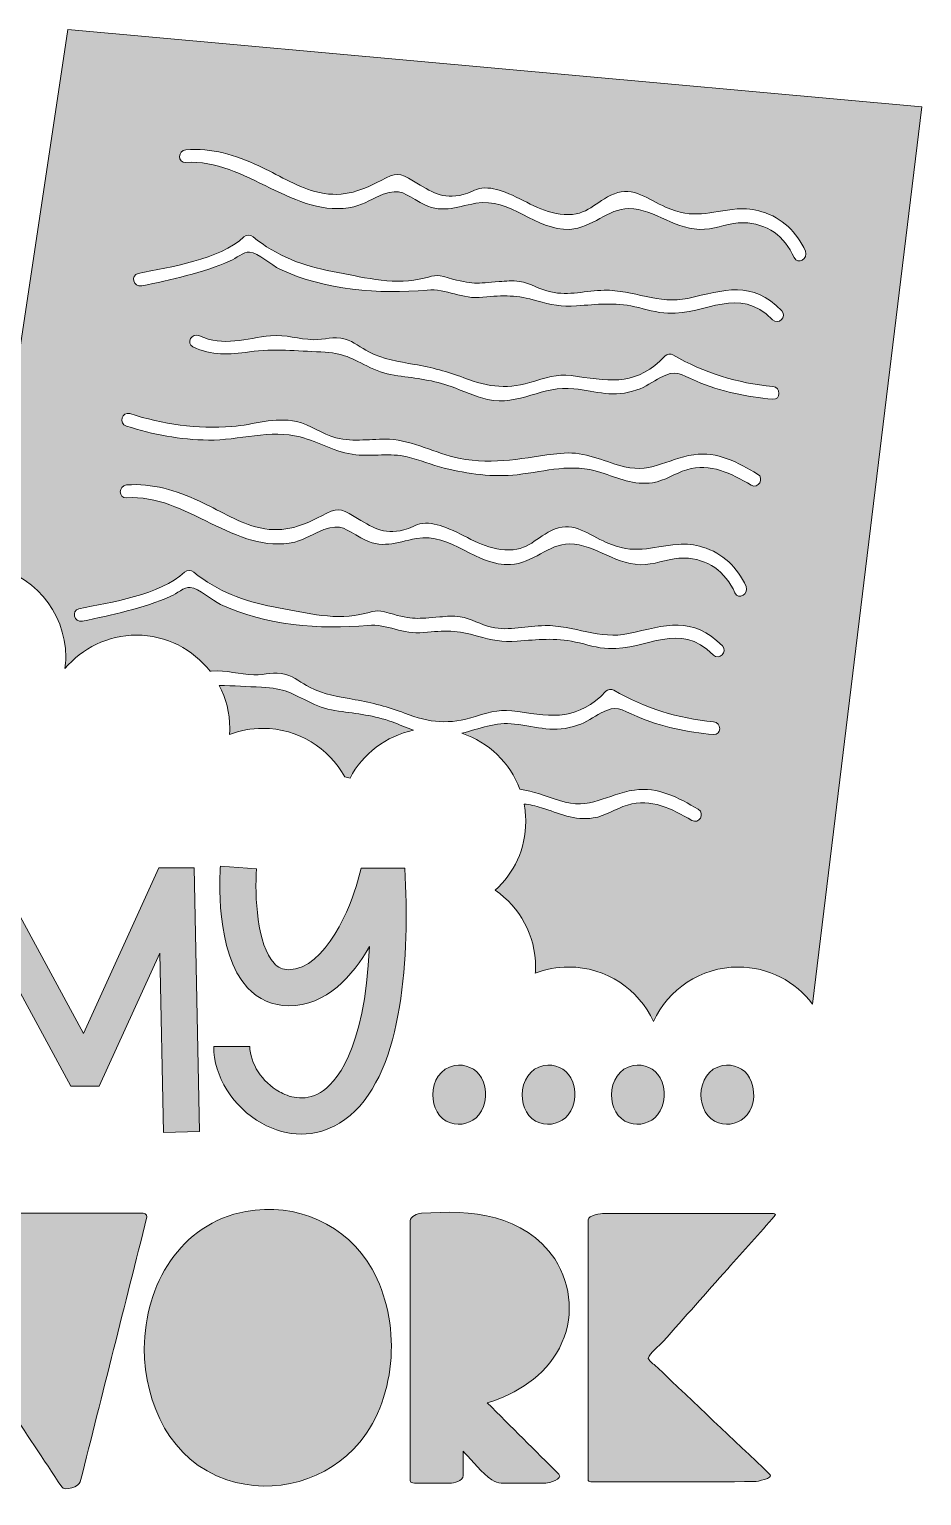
# Model space of a CAD drawing. Header units: inches. Extents: x 0.74 to 5.24, y 1.57 to 4.45.
# Drawn here: x 3.717 to 5.243, y 1.66 to 4.169 of the extents above; entities that cross this region are included whole.
import ezdxf

# ---------------------------------------------------------------- set-up
doc = ezdxf.new("R2010")
doc.units = ezdxf.units.IN
doc.header["$MEASUREMENT"] = 0
doc.layers.add('Calque 1', color=7, linetype='Continuous')

# ---------------------------------------------------------------- blocks, each defined once
blk = doc.blocks.new('block 3')
at = {"layer": 'Calque 1', "true_color": 0xdadada}
h = blk.add_hatch(color=254, dxfattribs=at)
h.dxf.hatch_style = 2
edge = h.paths.add_edge_path()
edge.add_spline(control_points=[(3.783, 4.1692), (3.783, 4.1692), (3.6455, 3.2521), (3.6455, 3.2521), (3.7215, 3.24), (3.7797, 3.1743), (3.7797, 3.0949), (3.7797, 3.0882), (3.7791, 3.0817), (3.7783, 3.0753), (3.8076, 3.1103), (3.8515, 3.1326), (3.9007, 3.1326), (3.9519, 3.1326), (3.9974, 3.1084), (4.0265, 3.0709), (4.0272, 3.0709), (4.0278, 3.071), (4.0285, 3.0711), (4.0554, 3.0736), (4.076, 3.0652), (4.1015, 3.0645), (4.1218, 3.0639), (4.135, 3.0716), (4.1558, 3.0654), (4.1708, 3.061), (4.1829, 3.0506), (4.1965, 3.0436), (4.2214, 3.0308), (4.2471, 3.027), (4.2743, 3.0222), (4.3039, 3.0169), (4.3304, 3.0101), (4.3588, 2.9992), (4.4026, 2.9825), (4.4344, 2.9791), (4.4805, 2.9936), (4.5095, 3.0027), (4.5233, 3.0062), (4.5529, 3.0017), (4.6138, 2.9924), (4.6551, 2.9868), (4.7032, 3.0366), (4.7065, 3.0401), (4.7123, 3.0407), (4.7165, 3.0383), (4.7701, 3.0076), (4.8257, 2.9899), (4.8872, 2.9845), (4.9012, 2.9832), (4.9014, 2.9612), (4.8872, 2.9625), (4.8421, 2.9665), (4.7984, 2.9757), (4.7565, 2.9934), (4.7271, 3.0058), (4.722, 3.0142), (4.6952, 2.9995), (4.6817, 2.9921), (4.6695, 2.9836), (4.6548, 2.9784), (4.6154, 2.9647), (4.5856, 2.9757), (4.5471, 2.9805), (4.5146, 2.9845), (4.4864, 2.9722), (4.4571, 2.9648), (4.5029, 2.9496), (4.5393, 2.9142), (4.556, 2.8691), (4.5789, 2.8657), (4.5998, 2.857), (4.6236, 2.8495), (4.6774, 2.8326), (4.7034, 2.8603), (4.7521, 2.8676), (4.7923, 2.8736), (4.8278, 2.8542), (4.8612, 2.8346), (4.8734, 2.8274), (4.8623, 2.8084), (4.8501, 2.8156), (4.8159, 2.8356), (4.7807, 2.8541), (4.7399, 2.8418), (4.7195, 2.8357), (4.703, 2.8231), (4.6815, 2.8198), (4.6498, 2.8148), (4.6227, 2.8279), (4.5932, 2.8373), (4.5828, 2.8405), (4.5728, 2.8426), (4.5632, 2.8437), (4.565, 2.834), (4.5661, 2.8239), (4.5661, 2.8137), (4.5661, 2.767), (4.546, 2.7252), (4.514, 2.696), (4.5557, 2.6672), (4.583, 2.6192), (4.583, 2.5648), (4.583, 2.5612), (4.5827, 2.5576), (4.5824, 2.5541), (4.6002, 2.5609), (4.6194, 2.5648), (4.6396, 2.5648), (4.704, 2.5648), (4.7594, 2.5265), (4.7845, 2.4715), (4.8097, 2.5265), (4.865, 2.5648), (4.9295, 2.5648), (4.9814, 2.5648), (5.0274, 2.5398), (5.0565, 2.5014), (5.0565, 2.5014), (5.2431, 4.0367), (5.2431, 4.0367), (5.2431, 4.0367), (3.783, 4.1692), (3.783, 4.1692)], knot_values=[0, 0, 0, 0, 1, 1, 1, 2, 2, 2, 3, 3, 3, 4, 4, 4, 5, 5, 5, 6, 6, 6, 7, 7, 7, 8, 8, 8, 9, 9, 9, 10, 10, 10, 11, 11, 11, 12, 12, 12, 13, 13, 13, 14, 14, 14, 15, 15, 15, 16, 16, 16, 17, 17, 17, 18, 18, 18, 19, 19, 19, 20, 20, 20, 21, 21, 21, 22, 22, 22, 23, 23, 23, 24, 24, 24, 25, 25, 25, 26, 26, 26, 27, 27, 27, 28, 28, 28, 29, 29, 29, 30, 30, 30, 31, 31, 31, 32, 32, 32, 33, 33, 33, 34, 34, 34, 35, 35, 35, 36, 36, 36, 37, 37, 37, 38, 38, 38, 39, 39, 39, 40, 40, 40, 41, 41, 41, 41], degree=3, periodic=1)
edge = h.paths.add_edge_path()
edge.add_spline(control_points=[(4.8869, 3.0986), (4.8282, 3.1581), (4.7744, 3.107), (4.7079, 3.1096), (4.6886, 3.1103), (4.6699, 3.1169), (4.6513, 3.1209), (4.6152, 3.1287), (4.5871, 3.1247), (4.5514, 3.1224), (4.5258, 3.1207), (4.508, 3.124), (4.4838, 3.1311), (4.45, 3.1409), (4.4269, 3.141), (4.3915, 3.137), (4.3556, 3.133), (4.329, 3.1524), (4.2963, 3.1494), (4.2143, 3.1419), (4.121, 3.1491), (4.0443, 3.185), (4.0293, 3.192), (4.0082, 3.213), (3.9924, 3.2144), (3.9819, 3.2153), (3.9695, 3.2034), (3.9595, 3.1991), (3.9122, 3.1788), (3.8582, 3.1669), (3.8081, 3.1565), (3.7943, 3.1536), (3.7884, 3.1748), (3.8023, 3.1777), (3.8565, 3.1889), (3.9409, 3.2013), (3.9829, 3.2403), (3.9876, 3.2446), (3.9937, 3.2441), (3.9985, 3.2403), (4.039, 3.2078), (4.084, 3.1903), (4.1346, 3.1811), (4.1809, 3.1726), (4.2354, 3.1579), (4.2823, 3.1679), (4.3093, 3.1736), (4.3089, 3.1772), (4.3324, 3.1704), (4.3744, 3.1583), (4.3803, 3.1608), (4.4193, 3.1639), (4.4314, 3.1648), (4.4419, 3.166), (4.454, 3.1642), (4.4729, 3.1613), (4.489, 3.1501), (4.5074, 3.1462), (4.539, 3.1394), (4.5678, 3.1485), (4.5991, 3.149), (4.6477, 3.1499), (4.6933, 3.1244), (4.7418, 3.1352), (4.8054, 3.1494), (4.8506, 3.1668), (4.9025, 3.1141), (4.9124, 3.104), (4.8969, 3.0885), (4.8869, 3.0986)], knot_values=[0, 0, 0, 0, 1, 1, 1, 2, 2, 2, 3, 3, 3, 4, 4, 4, 5, 5, 5, 6, 6, 6, 7, 7, 7, 8, 8, 8, 9, 9, 9, 10, 10, 10, 11, 11, 11, 12, 12, 12, 13, 13, 13, 14, 14, 14, 15, 15, 15, 16, 16, 16, 17, 17, 17, 18, 18, 18, 19, 19, 19, 20, 20, 20, 21, 21, 21, 22, 22, 22, 23, 23, 23, 23], degree=3, periodic=1)
edge = h.paths.add_edge_path()
edge.add_spline(control_points=[(4.9238, 3.2049), (4.9073, 3.2417), (4.8772, 3.2637), (4.8368, 3.2645), (4.8133, 3.265), (4.7936, 3.2551), (4.7707, 3.2534), (4.722, 3.2499), (4.6868, 3.2882), (4.6409, 3.2887), (4.605, 3.2891), (4.579, 3.2551), (4.5399, 3.2533), (4.4817, 3.2506), (4.4386, 3.3085), (4.3793, 3.2979), (4.3432, 3.2914), (4.3207, 3.2787), (4.2842, 3.299), (4.2592, 3.3129), (4.2507, 3.3243), (4.221, 3.3133), (4.2038, 3.307), (4.1894, 3.2961), (4.1711, 3.2919), (4.07, 3.2687), (3.986, 3.3752), (3.8835, 3.3676), (3.8694, 3.3665), (3.8694, 3.3885), (3.8835, 3.3896), (3.9283, 3.3929), (3.9678, 3.3804), (4.0082, 3.3619), (4.0395, 3.3476), (4.0709, 3.3272), (4.1042, 3.318), (4.1475, 3.3062), (4.1792, 3.3169), (4.2173, 3.3368), (4.244, 3.3507), (4.248, 3.3505), (4.2728, 3.3357), (4.3043, 3.3168), (4.3211, 3.3041), (4.358, 3.3127), (4.3687, 3.3151), (4.3782, 3.3223), (4.3894, 3.3237), (4.4035, 3.3254), (4.4163, 3.3217), (4.4293, 3.3168), (4.4645, 3.3036), (4.4916, 3.281), (4.5306, 3.2785), (4.5722, 3.2759), (4.5823, 3.3006), (4.6164, 3.3143), (4.6484, 3.327), (4.6747, 3.3043), (4.7038, 3.2913), (4.7523, 3.2695), (4.7785, 3.2836), (4.8266, 3.288), (4.8408, 3.2894), (4.8547, 3.2876), (4.8685, 3.2834), (4.9032, 3.273), (4.9282, 3.2486), (4.9428, 3.216), (4.9485, 3.2032), (4.9296, 3.192), (4.9238, 3.2049)], knot_values=[0, 0, 0, 0, 1, 1, 1, 2, 2, 2, 3, 3, 3, 4, 4, 4, 5, 5, 5, 6, 6, 6, 7, 7, 7, 8, 8, 8, 9, 9, 9, 10, 10, 10, 11, 11, 11, 12, 12, 12, 13, 13, 13, 14, 14, 14, 15, 15, 15, 16, 16, 16, 17, 17, 17, 18, 18, 18, 19, 19, 19, 20, 20, 20, 21, 21, 21, 22, 22, 22, 23, 23, 23, 24, 24, 24, 24], degree=3, periodic=1)
edge = h.paths.add_edge_path()
edge.add_spline(control_points=[(4.9515, 3.3894), (4.9173, 3.4094), (4.8821, 3.4279), (4.8413, 3.4156), (4.8209, 3.4095), (4.8044, 3.3969), (4.783, 3.3935), (4.7512, 3.3885), (4.7241, 3.4017), (4.6946, 3.411), (4.6422, 3.4276), (4.603, 3.4129), (4.5517, 3.4072), (4.5098, 3.4025), (4.4675, 3.4085), (4.4268, 3.4186), (4.4054, 3.4239), (4.3847, 3.4327), (4.3633, 3.4378), (4.3338, 3.4448), (4.3053, 3.4382), (4.2758, 3.4413), (4.2408, 3.445), (4.2131, 3.4629), (4.1803, 3.4718), (4.131, 3.4852), (4.0744, 3.4656), (4.0236, 3.4664), (3.9755, 3.467), (3.929, 3.4758), (3.8833, 3.4904), (3.8699, 3.4946), (3.8756, 3.5159), (3.8892, 3.5116), (3.9459, 3.4936), (4.0042, 3.485), (4.0637, 3.4896), (4.1016, 3.4925), (4.1366, 3.5065), (4.1741, 3.4981), (4.1976, 3.4929), (4.2181, 3.4762), (4.2416, 3.4703), (4.2726, 3.4625), (4.3022, 3.469), (4.3331, 3.4677), (4.3724, 3.466), (4.4125, 3.4435), (4.4513, 3.4355), (4.5141, 3.4227), (4.5634, 3.437), (4.6249, 3.4437), (4.662, 3.4478), (4.6904, 3.4341), (4.725, 3.4233), (4.7788, 3.4064), (4.8048, 3.4341), (4.8535, 3.4414), (4.8937, 3.4474), (4.9292, 3.4279), (4.9626, 3.4083), (4.9748, 3.4012), (4.9637, 3.3821), (4.9515, 3.3894)], knot_values=[0, 0, 0, 0, 1, 1, 1, 2, 2, 2, 3, 3, 3, 4, 4, 4, 5, 5, 5, 6, 6, 6, 7, 7, 7, 8, 8, 8, 9, 9, 9, 10, 10, 10, 11, 11, 11, 12, 12, 12, 13, 13, 13, 14, 14, 14, 15, 15, 15, 16, 16, 16, 17, 17, 17, 18, 18, 18, 19, 19, 19, 20, 20, 20, 21, 21, 21, 21], degree=3, periodic=1)
edge = h.paths.add_edge_path()
edge.add_spline(control_points=[(4.9886, 3.5362), (4.9435, 3.5402), (4.8998, 3.5494), (4.8579, 3.5671), (4.8285, 3.5795), (4.8234, 3.5879), (4.7966, 3.5732), (4.7831, 3.5658), (4.7709, 3.5573), (4.7562, 3.5522), (4.7168, 3.5384), (4.687, 3.5495), (4.6485, 3.5542), (4.5957, 3.5607), (4.5545, 3.5241), (4.5009, 3.536), (4.4794, 3.5407), (4.4594, 3.5503), (4.4389, 3.5579), (4.4085, 3.5691), (4.3791, 3.5719), (4.3475, 3.5765), (4.3306, 3.5789), (4.3159, 3.5827), (4.3005, 3.5903), (4.2685, 3.6062), (4.2549, 3.6158), (4.216, 3.6173), (4.1746, 3.6188), (4.1365, 3.6233), (4.0936, 3.6174), (4.0591, 3.6126), (4.0293, 3.6105), (3.9972, 3.6259), (3.9845, 3.632), (3.9956, 3.651), (4.0083, 3.6449), (4.0487, 3.6255), (4.0886, 3.6409), (4.1299, 3.6448), (4.1568, 3.6474), (4.1774, 3.6389), (4.2029, 3.6382), (4.2232, 3.6376), (4.2364, 3.6453), (4.2572, 3.6391), (4.2722, 3.6347), (4.2843, 3.6243), (4.2979, 3.6173), (4.3228, 3.6045), (4.3485, 3.6008), (4.3757, 3.5959), (4.4054, 3.5906), (4.4319, 3.5838), (4.4603, 3.573), (4.5041, 3.5563), (4.5358, 3.5528), (4.5819, 3.5673), (4.611, 3.5764), (4.6248, 3.5799), (4.6544, 3.5754), (4.7152, 3.5662), (4.7565, 3.5605), (4.8046, 3.6103), (4.808, 3.6138), (4.8137, 3.6144), (4.8179, 3.612), (4.8716, 3.5813), (4.9272, 3.5637), (4.9886, 3.5582), (5.0026, 3.557), (5.0027, 3.535), (4.9886, 3.5362)], knot_values=[0, 0, 0, 0, 1, 1, 1, 2, 2, 2, 3, 3, 3, 4, 4, 4, 5, 5, 5, 6, 6, 6, 7, 7, 7, 8, 8, 8, 9, 9, 9, 10, 10, 10, 11, 11, 11, 12, 12, 12, 13, 13, 13, 14, 14, 14, 15, 15, 15, 16, 16, 16, 17, 17, 17, 18, 18, 18, 19, 19, 19, 20, 20, 20, 21, 21, 21, 22, 22, 22, 23, 23, 23, 24, 24, 24, 24], degree=3, periodic=1)
edge = h.paths.add_edge_path()
edge.add_spline(control_points=[(4.9883, 3.6723), (4.9296, 3.7319), (4.8758, 3.6807), (4.8092, 3.6833), (4.79, 3.6841), (4.7713, 3.6906), (4.7527, 3.6946), (4.7166, 3.7024), (4.6885, 3.6985), (4.6528, 3.6961), (4.6272, 3.6944), (4.6094, 3.6978), (4.5852, 3.7048), (4.5514, 3.7146), (4.5282, 3.7147), (4.4929, 3.7107), (4.457, 3.7067), (4.4304, 3.7261), (4.3977, 3.7231), (4.3157, 3.7156), (4.2224, 3.7228), (4.1458, 3.7587), (4.1307, 3.7658), (4.1096, 3.7867), (4.0938, 3.7881), (4.0833, 3.789), (4.0709, 3.7771), (4.0609, 3.7729), (4.0136, 3.7526), (3.9596, 3.7406), (3.9095, 3.7302), (3.8957, 3.7273), (3.8898, 3.7485), (3.9037, 3.7514), (3.9579, 3.7627), (4.0423, 3.775), (4.0843, 3.814), (4.089, 3.8184), (4.0951, 3.8178), (4.0999, 3.814), (4.1403, 3.7815), (4.1854, 3.7641), (4.236, 3.7548), (4.2823, 3.7464), (4.3368, 3.7316), (4.3837, 3.7416), (4.4107, 3.7473), (4.4103, 3.7509), (4.4337, 3.7441), (4.4758, 3.732), (4.4817, 3.7345), (4.5207, 3.7376), (4.5328, 3.7385), (4.5433, 3.7397), (4.5554, 3.7379), (4.5743, 3.735), (4.5904, 3.7238), (4.6088, 3.7199), (4.6404, 3.7131), (4.6692, 3.7222), (4.7005, 3.7228), (4.7491, 3.7236), (4.7947, 3.6981), (4.8432, 3.7089), (4.9068, 3.7231), (4.952, 3.7405), (5.0039, 3.6878), (5.0138, 3.6777), (4.9983, 3.6622), (4.9883, 3.6723)], knot_values=[0, 0, 0, 0, 1, 1, 1, 2, 2, 2, 3, 3, 3, 4, 4, 4, 5, 5, 5, 6, 6, 6, 7, 7, 7, 8, 8, 8, 9, 9, 9, 10, 10, 10, 11, 11, 11, 12, 12, 12, 13, 13, 13, 14, 14, 14, 15, 15, 15, 16, 16, 16, 17, 17, 17, 18, 18, 18, 19, 19, 19, 20, 20, 20, 21, 21, 21, 22, 22, 22, 23, 23, 23, 23], degree=3, periodic=1)
edge = h.paths.add_edge_path()
edge.add_spline(control_points=[(5.0252, 3.7786), (5.0087, 3.8154), (4.9786, 3.8375), (4.9382, 3.8383), (4.9147, 3.8387), (4.895, 3.8288), (4.872, 3.8271), (4.8234, 3.8236), (4.7882, 3.862), (4.7423, 3.8625), (4.7064, 3.8628), (4.6804, 3.8289), (4.6413, 3.827), (4.5831, 3.8243), (4.54, 3.8822), (4.4807, 3.8716), (4.4446, 3.8652), (4.4221, 3.8525), (4.3856, 3.8728), (4.3606, 3.8867), (4.352, 3.898), (4.3224, 3.8871), (4.3052, 3.8808), (4.2908, 3.8698), (4.2725, 3.8657), (4.1714, 3.8424), (4.0874, 3.949), (3.9849, 3.9413), (3.9708, 3.9403), (3.9709, 3.9623), (3.9849, 3.9633), (4.0297, 3.9667), (4.0692, 3.9542), (4.1096, 3.9357), (4.1409, 3.9213), (4.1723, 3.901), (4.2056, 3.8918), (4.2489, 3.8799), (4.2806, 3.8907), (4.3187, 3.9106), (4.3454, 3.9245), (4.3494, 3.9243), (4.3742, 3.9094), (4.4058, 3.8905), (4.4225, 3.8779), (4.4594, 3.8864), (4.4701, 3.8889), (4.4796, 3.896), (4.4908, 3.8974), (4.5049, 3.8991), (4.5177, 3.8954), (4.5307, 3.8905), (4.5659, 3.8774), (4.593, 3.8548), (4.632, 3.8523), (4.6736, 3.8497), (4.6836, 3.8744), (4.7178, 3.888), (4.7498, 3.9008), (4.7762, 3.8781), (4.8052, 3.865), (4.8537, 3.8433), (4.8799, 3.8574), (4.9279, 3.8618), (4.9422, 3.8631), (4.9561, 3.8613), (4.9699, 3.8572), (5.0046, 3.8468), (5.0296, 3.8223), (5.0442, 3.7897), (5.0499, 3.7769), (5.031, 3.7657), (5.0252, 3.7786)], knot_values=[0, 0, 0, 0, 1, 1, 1, 2, 2, 2, 3, 3, 3, 4, 4, 4, 5, 5, 5, 6, 6, 6, 7, 7, 7, 8, 8, 8, 9, 9, 9, 10, 10, 10, 11, 11, 11, 12, 12, 12, 13, 13, 13, 14, 14, 14, 15, 15, 15, 16, 16, 16, 17, 17, 17, 18, 18, 18, 19, 19, 19, 20, 20, 20, 21, 21, 21, 22, 22, 22, 23, 23, 23, 24, 24, 24, 24], degree=3, periodic=1)
h = blk.add_hatch(color=254, dxfattribs=at)
h.dxf.hatch_style = 2
edge = h.paths.add_edge_path()
edge.add_spline(control_points=[(4.2461, 3.0027), (4.2292, 3.0052), (4.2145, 3.009), (4.1991, 3.0166), (4.1671, 3.0325), (4.1535, 3.0421), (4.1146, 3.0436), (4.0899, 3.0445), (4.0663, 3.0464), (4.0422, 3.0466), (4.0536, 3.0246), (4.0602, 2.9997), (4.0602, 2.9731), (4.0602, 2.9695), (4.0599, 2.966), (4.0597, 2.9624), (4.0774, 2.9693), (4.0966, 2.9731), (4.1168, 2.9731), (4.1771, 2.9731), (4.2295, 2.9396), (4.2566, 2.8903), (4.2597, 2.8896), (4.2627, 2.8889), (4.2657, 2.888), (4.2876, 2.9295), (4.3272, 2.9602), (4.3745, 2.9699), (4.362, 2.9744), (4.3498, 2.9796), (4.3375, 2.9842), (4.3071, 2.9954), (4.2777, 2.9982), (4.2461, 3.0027)], knot_values=[0, 0, 0, 0, 1, 1, 1, 2, 2, 2, 3, 3, 3, 4, 4, 4, 5, 5, 5, 6, 6, 6, 7, 7, 7, 8, 8, 8, 9, 9, 9, 10, 10, 10, 11, 11, 11, 11], degree=3, periodic=1)
at = {"layer": 'Calque 1', "lineweight": 0}
for points, knots in [([(3.783, 4.1692), (3.783, 4.1692), (3.6455, 3.2521), (3.6455, 3.2521), (3.7215, 3.24), (3.7797, 3.1743), (3.7797, 3.0949), (3.7797, 3.0882), (3.7791, 3.0817), (3.7783, 3.0753), (3.8076, 3.1103), (3.8515, 3.1326), (3.9007, 3.1326), (3.9519, 3.1326), (3.9974, 3.1084), (4.0265, 3.0709), (4.0272, 3.0709), (4.0278, 3.071), (4.0285, 3.0711), (4.0554, 3.0736), (4.076, 3.0652), (4.1015, 3.0645), (4.1218, 3.0639), (4.135, 3.0716), (4.1558, 3.0654), (4.1708, 3.061), (4.1829, 3.0506), (4.1965, 3.0436), (4.2214, 3.0308), (4.2471, 3.027), (4.2743, 3.0222), (4.3039, 3.0169), (4.3304, 3.0101), (4.3588, 2.9992), (4.4026, 2.9825), (4.4344, 2.9791), (4.4805, 2.9936), (4.5095, 3.0027), (4.5233, 3.0062), (4.5529, 3.0017), (4.6138, 2.9924), (4.6551, 2.9868), (4.7032, 3.0366), (4.7065, 3.0401), (4.7123, 3.0407), (4.7165, 3.0383), (4.7701, 3.0076), (4.8257, 2.9899), (4.8872, 2.9845), (4.9012, 2.9832), (4.9014, 2.9612), (4.8872, 2.9625), (4.8421, 2.9665), (4.7984, 2.9757), (4.7565, 2.9934), (4.7271, 3.0058), (4.722, 3.0142), (4.6952, 2.9995), (4.6817, 2.9921), (4.6695, 2.9836), (4.6548, 2.9784), (4.6154, 2.9647), (4.5856, 2.9757), (4.5471, 2.9805), (4.5146, 2.9845), (4.4864, 2.9722), (4.4571, 2.9648), (4.5029, 2.9496), (4.5393, 2.9142), (4.556, 2.8691), (4.5789, 2.8657), (4.5998, 2.857), (4.6236, 2.8495), (4.6774, 2.8326), (4.7034, 2.8603), (4.7521, 2.8676), (4.7923, 2.8736), (4.8278, 2.8542), (4.8612, 2.8346), (4.8734, 2.8274), (4.8623, 2.8084), (4.8501, 2.8156), (4.8159, 2.8356), (4.7807, 2.8541), (4.7399, 2.8418), (4.7195, 2.8357), (4.703, 2.8231), (4.6815, 2.8198), (4.6498, 2.8148), (4.6227, 2.8279), (4.5932, 2.8373), (4.5828, 2.8405), (4.5728, 2.8426), (4.5632, 2.8437), (4.565, 2.834), (4.5661, 2.8239), (4.5661, 2.8137), (4.5661, 2.767), (4.546, 2.7252), (4.514, 2.696), (4.5557, 2.6672), (4.583, 2.6192), (4.583, 2.5648), (4.583, 2.5612), (4.5827, 2.5576), (4.5824, 2.5541), (4.6002, 2.5609), (4.6194, 2.5648), (4.6396, 2.5648), (4.704, 2.5648), (4.7594, 2.5265), (4.7845, 2.4715), (4.8097, 2.5265), (4.865, 2.5648), (4.9295, 2.5648), (4.9814, 2.5648), (5.0274, 2.5398), (5.0565, 2.5014), (5.0565, 2.5014), (5.2431, 4.0367), (5.2431, 4.0367), (5.2431, 4.0367), (3.783, 4.1692), (3.783, 4.1692)], [0, 0, 0, 0, 1, 1, 1, 2, 2, 2, 3, 3, 3, 4, 4, 4, 5, 5, 5, 6, 6, 6, 7, 7, 7, 8, 8, 8, 9, 9, 9, 10, 10, 10, 11, 11, 11, 12, 12, 12, 13, 13, 13, 14, 14, 14, 15, 15, 15, 16, 16, 16, 17, 17, 17, 18, 18, 18, 19, 19, 19, 20, 20, 20, 21, 21, 21, 22, 22, 22, 23, 23, 23, 24, 24, 24, 25, 25, 25, 26, 26, 26, 27, 27, 27, 28, 28, 28, 29, 29, 29, 30, 30, 30, 31, 31, 31, 32, 32, 32, 33, 33, 33, 34, 34, 34, 35, 35, 35, 36, 36, 36, 37, 37, 37, 38, 38, 38, 39, 39, 39, 40, 40, 40, 41, 41, 41, 41]), ([(5.0252, 3.7786), (5.0087, 3.8154), (4.9786, 3.8375), (4.9382, 3.8383), (4.9147, 3.8387), (4.895, 3.8288), (4.872, 3.8271), (4.8234, 3.8236), (4.7882, 3.862), (4.7423, 3.8625), (4.7064, 3.8628), (4.6804, 3.8289), (4.6413, 3.827), (4.5831, 3.8243), (4.54, 3.8822), (4.4807, 3.8716), (4.4446, 3.8652), (4.4221, 3.8525), (4.3856, 3.8728), (4.3606, 3.8867), (4.352, 3.898), (4.3224, 3.8871), (4.3052, 3.8808), (4.2908, 3.8698), (4.2725, 3.8657), (4.1714, 3.8424), (4.0874, 3.949), (3.9849, 3.9413), (3.9708, 3.9403), (3.9709, 3.9623), (3.9849, 3.9633), (4.0297, 3.9667), (4.0692, 3.9542), (4.1096, 3.9357), (4.1409, 3.9213), (4.1723, 3.901), (4.2056, 3.8918), (4.2489, 3.8799), (4.2806, 3.8907), (4.3187, 3.9106), (4.3454, 3.9245), (4.3494, 3.9243), (4.3742, 3.9094), (4.4058, 3.8905), (4.4225, 3.8779), (4.4594, 3.8864), (4.4701, 3.8889), (4.4796, 3.896), (4.4908, 3.8974), (4.5049, 3.8991), (4.5177, 3.8954), (4.5307, 3.8905), (4.5659, 3.8774), (4.593, 3.8548), (4.632, 3.8523), (4.6736, 3.8497), (4.6836, 3.8744), (4.7178, 3.888), (4.7498, 3.9008), (4.7762, 3.8781), (4.8052, 3.865), (4.8537, 3.8433), (4.8799, 3.8574), (4.9279, 3.8618), (4.9422, 3.8631), (4.9561, 3.8613), (4.9699, 3.8572), (5.0046, 3.8468), (5.0296, 3.8223), (5.0442, 3.7897), (5.0499, 3.7769), (5.031, 3.7657), (5.0252, 3.7786)], [0, 0, 0, 0, 1, 1, 1, 2, 2, 2, 3, 3, 3, 4, 4, 4, 5, 5, 5, 6, 6, 6, 7, 7, 7, 8, 8, 8, 9, 9, 9, 10, 10, 10, 11, 11, 11, 12, 12, 12, 13, 13, 13, 14, 14, 14, 15, 15, 15, 16, 16, 16, 17, 17, 17, 18, 18, 18, 19, 19, 19, 20, 20, 20, 21, 21, 21, 22, 22, 22, 23, 23, 23, 24, 24, 24, 24]), ([(4.9883, 3.6723), (4.9296, 3.7319), (4.8758, 3.6807), (4.8092, 3.6833), (4.79, 3.6841), (4.7713, 3.6906), (4.7527, 3.6946), (4.7166, 3.7024), (4.6885, 3.6985), (4.6528, 3.6961), (4.6272, 3.6944), (4.6094, 3.6978), (4.5852, 3.7048), (4.5514, 3.7146), (4.5282, 3.7147), (4.4929, 3.7107), (4.457, 3.7067), (4.4304, 3.7261), (4.3977, 3.7231), (4.3157, 3.7156), (4.2224, 3.7228), (4.1458, 3.7587), (4.1307, 3.7658), (4.1096, 3.7867), (4.0938, 3.7881), (4.0833, 3.789), (4.0709, 3.7771), (4.0609, 3.7729), (4.0136, 3.7526), (3.9596, 3.7406), (3.9095, 3.7302), (3.8957, 3.7273), (3.8898, 3.7485), (3.9037, 3.7514), (3.9579, 3.7627), (4.0423, 3.775), (4.0843, 3.814), (4.089, 3.8184), (4.0951, 3.8178), (4.0999, 3.814), (4.1403, 3.7815), (4.1854, 3.7641), (4.236, 3.7548), (4.2823, 3.7464), (4.3368, 3.7316), (4.3837, 3.7416), (4.4107, 3.7473), (4.4103, 3.7509), (4.4337, 3.7441), (4.4758, 3.732), (4.4817, 3.7345), (4.5207, 3.7376), (4.5328, 3.7385), (4.5433, 3.7397), (4.5554, 3.7379), (4.5743, 3.735), (4.5904, 3.7238), (4.6088, 3.7199), (4.6404, 3.7131), (4.6692, 3.7222), (4.7005, 3.7228), (4.7491, 3.7236), (4.7947, 3.6981), (4.8432, 3.7089), (4.9068, 3.7231), (4.952, 3.7405), (5.0039, 3.6878), (5.0138, 3.6777), (4.9983, 3.6622), (4.9883, 3.6723)], [0, 0, 0, 0, 1, 1, 1, 2, 2, 2, 3, 3, 3, 4, 4, 4, 5, 5, 5, 6, 6, 6, 7, 7, 7, 8, 8, 8, 9, 9, 9, 10, 10, 10, 11, 11, 11, 12, 12, 12, 13, 13, 13, 14, 14, 14, 15, 15, 15, 16, 16, 16, 17, 17, 17, 18, 18, 18, 19, 19, 19, 20, 20, 20, 21, 21, 21, 22, 22, 22, 23, 23, 23, 23]), ([(4.9886, 3.5362), (4.9435, 3.5402), (4.8998, 3.5494), (4.8579, 3.5671), (4.8285, 3.5795), (4.8234, 3.5879), (4.7966, 3.5732), (4.7831, 3.5658), (4.7709, 3.5573), (4.7562, 3.5522), (4.7168, 3.5384), (4.687, 3.5495), (4.6485, 3.5542), (4.5957, 3.5607), (4.5545, 3.5241), (4.5009, 3.536), (4.4794, 3.5407), (4.4594, 3.5503), (4.4389, 3.5579), (4.4085, 3.5691), (4.3791, 3.5719), (4.3475, 3.5765), (4.3306, 3.5789), (4.3159, 3.5827), (4.3005, 3.5903), (4.2685, 3.6062), (4.2549, 3.6158), (4.216, 3.6173), (4.1746, 3.6188), (4.1365, 3.6233), (4.0936, 3.6174), (4.0591, 3.6126), (4.0293, 3.6105), (3.9972, 3.6259), (3.9845, 3.632), (3.9956, 3.651), (4.0083, 3.6449), (4.0487, 3.6255), (4.0886, 3.6409), (4.1299, 3.6448), (4.1568, 3.6474), (4.1774, 3.6389), (4.2029, 3.6382), (4.2232, 3.6376), (4.2364, 3.6453), (4.2572, 3.6391), (4.2722, 3.6347), (4.2843, 3.6243), (4.2979, 3.6173), (4.3228, 3.6045), (4.3485, 3.6008), (4.3757, 3.5959), (4.4054, 3.5906), (4.4319, 3.5838), (4.4603, 3.573), (4.5041, 3.5563), (4.5358, 3.5528), (4.5819, 3.5673), (4.611, 3.5764), (4.6248, 3.5799), (4.6544, 3.5754), (4.7152, 3.5662), (4.7565, 3.5605), (4.8046, 3.6103), (4.808, 3.6138), (4.8137, 3.6144), (4.8179, 3.612), (4.8716, 3.5813), (4.9272, 3.5637), (4.9886, 3.5582), (5.0026, 3.557), (5.0027, 3.535), (4.9886, 3.5362)], [0, 0, 0, 0, 1, 1, 1, 2, 2, 2, 3, 3, 3, 4, 4, 4, 5, 5, 5, 6, 6, 6, 7, 7, 7, 8, 8, 8, 9, 9, 9, 10, 10, 10, 11, 11, 11, 12, 12, 12, 13, 13, 13, 14, 14, 14, 15, 15, 15, 16, 16, 16, 17, 17, 17, 18, 18, 18, 19, 19, 19, 20, 20, 20, 21, 21, 21, 22, 22, 22, 23, 23, 23, 24, 24, 24, 24]), ([(4.9515, 3.3894), (4.9173, 3.4094), (4.8821, 3.4279), (4.8413, 3.4156), (4.8209, 3.4095), (4.8044, 3.3969), (4.783, 3.3935), (4.7512, 3.3885), (4.7241, 3.4017), (4.6946, 3.411), (4.6422, 3.4276), (4.603, 3.4129), (4.5517, 3.4072), (4.5098, 3.4025), (4.4675, 3.4085), (4.4268, 3.4186), (4.4054, 3.4239), (4.3847, 3.4327), (4.3633, 3.4378), (4.3338, 3.4448), (4.3053, 3.4382), (4.2758, 3.4413), (4.2408, 3.445), (4.2131, 3.4629), (4.1803, 3.4718), (4.131, 3.4852), (4.0744, 3.4656), (4.0236, 3.4664), (3.9755, 3.467), (3.929, 3.4758), (3.8833, 3.4904), (3.8699, 3.4946), (3.8756, 3.5159), (3.8892, 3.5116), (3.9459, 3.4936), (4.0042, 3.485), (4.0637, 3.4896), (4.1016, 3.4925), (4.1366, 3.5065), (4.1741, 3.4981), (4.1976, 3.4929), (4.2181, 3.4762), (4.2416, 3.4703), (4.2726, 3.4625), (4.3022, 3.469), (4.3331, 3.4677), (4.3724, 3.466), (4.4125, 3.4435), (4.4513, 3.4355), (4.5141, 3.4227), (4.5634, 3.437), (4.6249, 3.4437), (4.662, 3.4478), (4.6904, 3.4341), (4.725, 3.4233), (4.7788, 3.4064), (4.8048, 3.4341), (4.8535, 3.4414), (4.8937, 3.4474), (4.9292, 3.4279), (4.9626, 3.4083), (4.9748, 3.4012), (4.9637, 3.3821), (4.9515, 3.3894)], [0, 0, 0, 0, 1, 1, 1, 2, 2, 2, 3, 3, 3, 4, 4, 4, 5, 5, 5, 6, 6, 6, 7, 7, 7, 8, 8, 8, 9, 9, 9, 10, 10, 10, 11, 11, 11, 12, 12, 12, 13, 13, 13, 14, 14, 14, 15, 15, 15, 16, 16, 16, 17, 17, 17, 18, 18, 18, 19, 19, 19, 20, 20, 20, 21, 21, 21, 21]), ([(4.9238, 3.2049), (4.9073, 3.2417), (4.8772, 3.2637), (4.8368, 3.2645), (4.8133, 3.265), (4.7936, 3.2551), (4.7707, 3.2534), (4.722, 3.2499), (4.6868, 3.2882), (4.6409, 3.2887), (4.605, 3.2891), (4.579, 3.2551), (4.5399, 3.2533), (4.4817, 3.2506), (4.4386, 3.3085), (4.3793, 3.2979), (4.3432, 3.2914), (4.3207, 3.2787), (4.2842, 3.299), (4.2592, 3.3129), (4.2507, 3.3243), (4.221, 3.3133), (4.2038, 3.307), (4.1894, 3.2961), (4.1711, 3.2919), (4.07, 3.2687), (3.986, 3.3752), (3.8835, 3.3676), (3.8694, 3.3665), (3.8694, 3.3885), (3.8835, 3.3896), (3.9283, 3.3929), (3.9678, 3.3804), (4.0082, 3.3619), (4.0395, 3.3476), (4.0709, 3.3272), (4.1042, 3.318), (4.1475, 3.3062), (4.1792, 3.3169), (4.2173, 3.3368), (4.244, 3.3507), (4.248, 3.3505), (4.2728, 3.3357), (4.3043, 3.3168), (4.3211, 3.3041), (4.358, 3.3127), (4.3687, 3.3151), (4.3782, 3.3223), (4.3894, 3.3237), (4.4035, 3.3254), (4.4163, 3.3217), (4.4293, 3.3168), (4.4645, 3.3036), (4.4916, 3.281), (4.5306, 3.2785), (4.5722, 3.2759), (4.5823, 3.3006), (4.6164, 3.3143), (4.6484, 3.327), (4.6747, 3.3043), (4.7038, 3.2913), (4.7523, 3.2695), (4.7785, 3.2836), (4.8266, 3.288), (4.8408, 3.2894), (4.8547, 3.2876), (4.8685, 3.2834), (4.9032, 3.273), (4.9282, 3.2486), (4.9428, 3.216), (4.9485, 3.2032), (4.9296, 3.192), (4.9238, 3.2049)], [0, 0, 0, 0, 1, 1, 1, 2, 2, 2, 3, 3, 3, 4, 4, 4, 5, 5, 5, 6, 6, 6, 7, 7, 7, 8, 8, 8, 9, 9, 9, 10, 10, 10, 11, 11, 11, 12, 12, 12, 13, 13, 13, 14, 14, 14, 15, 15, 15, 16, 16, 16, 17, 17, 17, 18, 18, 18, 19, 19, 19, 20, 20, 20, 21, 21, 21, 22, 22, 22, 23, 23, 23, 24, 24, 24, 24]), ([(4.8869, 3.0986), (4.8282, 3.1581), (4.7744, 3.107), (4.7079, 3.1096), (4.6886, 3.1103), (4.6699, 3.1169), (4.6513, 3.1209), (4.6152, 3.1287), (4.5871, 3.1247), (4.5514, 3.1224), (4.5258, 3.1207), (4.508, 3.124), (4.4838, 3.1311), (4.45, 3.1409), (4.4269, 3.141), (4.3915, 3.137), (4.3556, 3.133), (4.329, 3.1524), (4.2963, 3.1494), (4.2143, 3.1419), (4.121, 3.1491), (4.0443, 3.185), (4.0293, 3.192), (4.0082, 3.213), (3.9924, 3.2144), (3.9819, 3.2153), (3.9695, 3.2034), (3.9595, 3.1991), (3.9122, 3.1788), (3.8582, 3.1669), (3.8081, 3.1565), (3.7943, 3.1536), (3.7884, 3.1748), (3.8023, 3.1777), (3.8565, 3.1889), (3.9409, 3.2013), (3.9829, 3.2403), (3.9876, 3.2446), (3.9937, 3.2441), (3.9985, 3.2403), (4.039, 3.2078), (4.084, 3.1903), (4.1346, 3.1811), (4.1809, 3.1726), (4.2354, 3.1579), (4.2823, 3.1679), (4.3093, 3.1736), (4.3089, 3.1772), (4.3324, 3.1704), (4.3744, 3.1583), (4.3803, 3.1608), (4.4193, 3.1639), (4.4314, 3.1648), (4.4419, 3.166), (4.454, 3.1642), (4.4729, 3.1613), (4.489, 3.1501), (4.5074, 3.1462), (4.539, 3.1394), (4.5678, 3.1485), (4.5991, 3.149), (4.6477, 3.1499), (4.6933, 3.1244), (4.7418, 3.1352), (4.8054, 3.1494), (4.8506, 3.1668), (4.9025, 3.1141), (4.9124, 3.104), (4.8969, 3.0885), (4.8869, 3.0986)], [0, 0, 0, 0, 1, 1, 1, 2, 2, 2, 3, 3, 3, 4, 4, 4, 5, 5, 5, 6, 6, 6, 7, 7, 7, 8, 8, 8, 9, 9, 9, 10, 10, 10, 11, 11, 11, 12, 12, 12, 13, 13, 13, 14, 14, 14, 15, 15, 15, 16, 16, 16, 17, 17, 17, 18, 18, 18, 19, 19, 19, 20, 20, 20, 21, 21, 21, 22, 22, 22, 23, 23, 23, 23]), ([(4.2461, 3.0027), (4.2292, 3.0052), (4.2145, 3.009), (4.1991, 3.0166), (4.1671, 3.0325), (4.1535, 3.0421), (4.1146, 3.0436), (4.0899, 3.0445), (4.0663, 3.0464), (4.0422, 3.0466), (4.0536, 3.0246), (4.0602, 2.9997), (4.0602, 2.9731), (4.0602, 2.9695), (4.0599, 2.966), (4.0597, 2.9624), (4.0774, 2.9693), (4.0966, 2.9731), (4.1168, 2.9731), (4.1771, 2.9731), (4.2295, 2.9396), (4.2566, 2.8903), (4.2597, 2.8896), (4.2627, 2.8889), (4.2657, 2.888), (4.2876, 2.9295), (4.3272, 2.9602), (4.3745, 2.9699), (4.362, 2.9744), (4.3498, 2.9796), (4.3375, 2.9842), (4.3071, 2.9954), (4.2777, 2.9982), (4.2461, 3.0027)], [0, 0, 0, 0, 1, 1, 1, 2, 2, 2, 3, 3, 3, 4, 4, 4, 5, 5, 5, 6, 6, 6, 7, 7, 7, 8, 8, 8, 9, 9, 9, 10, 10, 10, 11, 11, 11, 11])]:
    blk.add_open_spline(points, degree=3, knots=knots, dxfattribs=at)
blk = doc.blocks.new('block 6')
at = {"layer": 'Calque 1', "true_color": 0x3aaa35}
h = blk.add_hatch(color=95, dxfattribs=at)
h.dxf.hatch_style = 2
edge = h.paths.add_edge_path()
edge.add_spline(control_points=[(4.0877, 2.1466), (3.9748, 2.1251), (3.915, 2.0211), (3.9139, 1.9123), (3.9149, 1.8161), (3.9586, 1.72), (4.0551, 1.6874), (4.1358, 1.6602), (4.2283, 1.6859), (4.2824, 1.7519), (4.3474, 1.831), (4.3527, 1.9596), (4.3036, 2.0478), (4.2611, 2.1241), (4.1728, 2.1628), (4.0877, 2.1466)], knot_values=[0, 0, 0, 0, 1, 1, 1, 2, 2, 2, 3, 3, 3, 4, 4, 4, 5, 5, 5, 5], degree=3, periodic=1)
h = blk.add_hatch(color=95, dxfattribs=at)
h.dxf.hatch_style = 2
edge = h.paths.add_edge_path()
edge.add_spline(control_points=[(3.9086, 2.1436), (3.7631, 2.1436), (3.6176, 2.1436), (3.4722, 2.1436), (3.4621, 2.1458), (3.4425, 2.1387), (3.4446, 2.1304), (3.4829, 1.9792), (3.5212, 1.828), (3.5596, 1.6768), (3.5623, 1.6661), (3.5878, 1.6756), (3.5915, 1.6813), (3.6208, 1.7263), (3.6502, 1.7712), (3.6795, 1.8162), (3.7105, 1.7692), (3.7416, 1.7222), (3.7727, 1.6753), (3.7779, 1.6673), (3.8026, 1.6758), (3.8046, 1.6839), (3.8426, 1.835), (3.8805, 1.986), (3.9185, 2.1372), (3.9198, 2.1425), (3.9121, 2.1436), (3.9086, 2.1436)], knot_values=[0, 0, 0, 0, 1, 1, 1, 2, 2, 2, 3, 3, 3, 4, 4, 4, 5, 5, 5, 6, 6, 6, 7, 7, 7, 8, 8, 8, 9, 9, 9, 9], degree=3, periodic=1)
h = blk.add_hatch(color=95, dxfattribs=at)
h.dxf.hatch_style = 2
edge = h.paths.add_edge_path()
edge.add_spline(control_points=[(4.6236, 1.9127), (4.6497, 1.9623), (4.6449, 2.0182), (4.6158, 2.0652), (4.5632, 2.1421), (4.4734, 2.1495), (4.3877, 2.1434), (4.3812, 2.1429), (4.3687, 2.1385), (4.3687, 2.1304), (4.3687, 1.9822), (4.3687, 1.8341), (4.3687, 1.6859), (4.3687, 1.682), (4.3764, 1.6815), (4.3786, 1.6815), (4.3977, 1.6815), (4.4168, 1.6815), (4.4359, 1.6815), (4.4433, 1.6815), (4.4591, 1.685), (4.4591, 1.6948), (4.4591, 1.7085), (4.4591, 1.7223), (4.4591, 1.7361), (4.4597, 1.7354), (4.4605, 1.7347), (4.4611, 1.734), (4.4758, 1.7193), (4.491, 1.6988), (4.5081, 1.6871), (4.5186, 1.6799), (4.5287, 1.6818), (4.5416, 1.6818), (4.5613, 1.6818), (4.581, 1.6818), (4.6007, 1.6818), (4.6053, 1.6818), (4.6311, 1.6886), (4.6228, 1.6969), (4.582, 1.7376), (4.5412, 1.7783), (4.5004, 1.8191), (4.5512, 1.8347), (4.5983, 1.8645), (4.6236, 1.9127)], knot_values=[0, 0, 0, 0, 1, 1, 1, 2, 2, 2, 3, 3, 3, 4, 4, 4, 5, 5, 5, 6, 6, 6, 7, 7, 7, 8, 8, 8, 9, 9, 9, 10, 10, 10, 11, 11, 11, 12, 12, 12, 13, 13, 13, 14, 14, 14, 15, 15, 15, 15], degree=3, periodic=1)
h = blk.add_hatch(color=95, dxfattribs=at)
h.dxf.hatch_style = 2
edge = h.paths.add_edge_path()
edge.add_spline(control_points=[(4.8009, 1.9239), (4.8378, 1.9654), (4.8746, 2.0069), (4.9114, 2.0484), (4.9385, 2.0789), (4.9656, 2.1094), (4.9927, 2.1399), (4.9939, 2.1413), (4.9931, 2.142), (4.9913, 2.1424), (4.9908, 2.1429), (4.9896, 2.1432), (4.9873, 2.1432), (4.8916, 2.1431), (4.796, 2.143), (4.7004, 2.143), (4.6949, 2.143), (4.673, 2.1402), (4.673, 2.1322), (4.673, 1.9834), (4.673, 1.8346), (4.673, 1.6859), (4.673, 1.684), (4.6782, 1.6839), (4.6787, 1.6839), (4.7717, 1.684), (4.8647, 1.6841), (4.9577, 1.6842), (4.9609, 1.6842), (4.9901, 1.6904), (4.9842, 1.6961), (4.9197, 1.7573), (4.8552, 1.8186), (4.7907, 1.8799), (4.7867, 1.8838), (4.7803, 1.888), (4.7772, 1.8928), (4.7763, 1.8941), (4.7757, 1.8948), (4.7753, 1.8952), (4.778, 1.9043), (4.7948, 1.917), (4.8009, 1.9239)], knot_values=[0, 0, 0, 0, 1, 1, 1, 2, 2, 2, 3, 3, 3, 4, 4, 4, 5, 5, 5, 6, 6, 6, 7, 7, 7, 8, 8, 8, 9, 9, 9, 10, 10, 10, 11, 11, 11, 12, 12, 12, 13, 13, 13, 14, 14, 14, 14], degree=3, periodic=1)
at = {"layer": 'Calque 1', "lineweight": 0}
for points, knots in [([(4.0877, 2.1466), (3.9748, 2.1251), (3.915, 2.0211), (3.9139, 1.9123), (3.9149, 1.8161), (3.9586, 1.72), (4.0551, 1.6874), (4.1358, 1.6602), (4.2283, 1.6859), (4.2824, 1.7519), (4.3474, 1.831), (4.3527, 1.9596), (4.3036, 2.0478), (4.2611, 2.1241), (4.1728, 2.1628), (4.0877, 2.1466)], [0, 0, 0, 0, 1, 1, 1, 2, 2, 2, 3, 3, 3, 4, 4, 4, 5, 5, 5, 5]), ([(3.9086, 2.1436), (3.7631, 2.1436), (3.6176, 2.1436), (3.4722, 2.1436), (3.4621, 2.1458), (3.4425, 2.1387), (3.4446, 2.1304), (3.4829, 1.9792), (3.5212, 1.828), (3.5596, 1.6768), (3.5623, 1.6661), (3.5878, 1.6756), (3.5915, 1.6813), (3.6208, 1.7263), (3.6502, 1.7712), (3.6795, 1.8162), (3.7105, 1.7692), (3.7416, 1.7222), (3.7727, 1.6753), (3.7779, 1.6673), (3.8026, 1.6758), (3.8046, 1.6839), (3.8426, 1.835), (3.8805, 1.986), (3.9185, 2.1372), (3.9198, 2.1425), (3.9121, 2.1436), (3.9086, 2.1436)], [0, 0, 0, 0, 1, 1, 1, 2, 2, 2, 3, 3, 3, 4, 4, 4, 5, 5, 5, 6, 6, 6, 7, 7, 7, 8, 8, 8, 9, 9, 9, 9]), ([(4.6236, 1.9127), (4.6497, 1.9623), (4.6449, 2.0182), (4.6158, 2.0652), (4.5632, 2.1421), (4.4734, 2.1495), (4.3877, 2.1434), (4.3812, 2.1429), (4.3687, 2.1385), (4.3687, 2.1304), (4.3687, 1.9822), (4.3687, 1.8341), (4.3687, 1.6859), (4.3687, 1.682), (4.3764, 1.6815), (4.3786, 1.6815), (4.3977, 1.6815), (4.4168, 1.6815), (4.4359, 1.6815), (4.4433, 1.6815), (4.4591, 1.685), (4.4591, 1.6948), (4.4591, 1.7085), (4.4591, 1.7223), (4.4591, 1.7361), (4.4597, 1.7354), (4.4605, 1.7347), (4.4611, 1.734), (4.4758, 1.7193), (4.491, 1.6988), (4.5081, 1.6871), (4.5186, 1.6799), (4.5287, 1.6818), (4.5416, 1.6818), (4.5613, 1.6818), (4.581, 1.6818), (4.6007, 1.6818), (4.6053, 1.6818), (4.6311, 1.6886), (4.6228, 1.6969), (4.582, 1.7376), (4.5412, 1.7783), (4.5004, 1.8191), (4.5512, 1.8347), (4.5983, 1.8645), (4.6236, 1.9127)], [0, 0, 0, 0, 1, 1, 1, 2, 2, 2, 3, 3, 3, 4, 4, 4, 5, 5, 5, 6, 6, 6, 7, 7, 7, 8, 8, 8, 9, 9, 9, 10, 10, 10, 11, 11, 11, 12, 12, 12, 13, 13, 13, 14, 14, 14, 15, 15, 15, 15]), ([(4.8009, 1.9239), (4.8378, 1.9654), (4.8746, 2.0069), (4.9114, 2.0484), (4.9385, 2.0789), (4.9656, 2.1094), (4.9927, 2.1399), (4.9939, 2.1413), (4.9931, 2.142), (4.9913, 2.1424), (4.9908, 2.1429), (4.9896, 2.1432), (4.9873, 2.1432), (4.8916, 2.1431), (4.796, 2.143), (4.7004, 2.143), (4.6949, 2.143), (4.673, 2.1402), (4.673, 2.1322), (4.673, 1.9834), (4.673, 1.8346), (4.673, 1.6859), (4.673, 1.684), (4.6782, 1.6839), (4.6787, 1.6839), (4.7717, 1.684), (4.8647, 1.6841), (4.9577, 1.6842), (4.9609, 1.6842), (4.9901, 1.6904), (4.9842, 1.6961), (4.9197, 1.7573), (4.8552, 1.8186), (4.7907, 1.8799), (4.7867, 1.8838), (4.7803, 1.888), (4.7772, 1.8928), (4.7763, 1.8941), (4.7757, 1.8948), (4.7753, 1.8952), (4.778, 1.9043), (4.7948, 1.917), (4.8009, 1.9239)], [0, 0, 0, 0, 1, 1, 1, 2, 2, 2, 3, 3, 3, 4, 4, 4, 5, 5, 5, 6, 6, 6, 7, 7, 7, 8, 8, 8, 9, 9, 9, 10, 10, 10, 11, 11, 11, 12, 12, 12, 13, 13, 13, 14, 14, 14, 14])]:
    blk.add_open_spline(points, degree=3, knots=knots, dxfattribs=at)
blk = doc.blocks.new('block 16')
at = {"layer": 'Calque 1', "true_color": 0xffffff}
h = blk.add_hatch(color=7, dxfattribs=at)
h.dxf.hatch_style = 2
edge = h.paths.add_edge_path()
edge.add_spline(control_points=[(4.3597, 2.7338), (4.3597, 2.7338), (4.2845, 2.7338), (4.2845, 2.7338), (4.2845, 2.7338), (4.2784, 2.7108), (4.2784, 2.7108), (4.2682, 2.6717), (4.2246, 2.5602), (4.1608, 2.5602), (4.1506, 2.5602), (4.1429, 2.5636), (4.1358, 2.5712), (4.1073, 2.6021), (4.1023, 2.6867), (4.1059, 2.7328), (4.1059, 2.7328), (4.1059, 2.7328), (4.1059, 2.7328), (4.1059, 2.7328), (4.075, 2.7352), (4.075, 2.7352), (4.075, 2.7352), (4.0442, 2.7376), (4.0442, 2.7376), (4.0431, 2.7227), (4.0344, 2.5899), (4.0904, 2.5293), (4.1091, 2.5091), (4.1334, 2.4984), (4.1608, 2.4984), (4.2256, 2.4984), (4.2704, 2.5496), (4.2989, 2.5998), (4.2907, 2.4177), (4.2396, 2.365), (4.2154, 2.3502), (4.1868, 2.3329), (4.1591, 2.3434), (4.1451, 2.3513), (4.1157, 2.3678), (4.0944, 2.4004), (4.0944, 2.4289), (4.0944, 2.4289), (4.0326, 2.4289), (4.0326, 2.4289), (4.0326, 2.3779), (4.0656, 2.3251), (4.1148, 2.2974), (4.1367, 2.2851), (4.1597, 2.279), (4.1824, 2.279), (4.205, 2.279), (4.2273, 2.2851), (4.2475, 2.2975), (4.3508, 2.3604), (4.3661, 2.5533), (4.3607, 2.704), (4.3607, 2.704), (4.3597, 2.7338), (4.3597, 2.7338)], knot_values=[0, 0, 0, 0, 1, 1, 1, 2, 2, 2, 3, 3, 3, 4, 4, 4, 5, 5, 5, 6, 6, 6, 7, 7, 7, 8, 8, 8, 9, 9, 9, 10, 10, 10, 11, 11, 11, 12, 12, 12, 13, 13, 13, 14, 14, 14, 15, 15, 15, 16, 16, 16, 17, 17, 17, 18, 18, 18, 19, 19, 19, 20, 20, 20, 20], degree=3, periodic=1)
h = blk.add_hatch(color=7, dxfattribs=at)
h.dxf.hatch_style = 2
h.paths.add_polyline_path([(3.9391, 2.7347), (3.8099, 2.4508), (3.6561, 2.7347), (3.5952, 2.7347), (3.5952, 2.2825), (3.657, 2.2825), (3.657, 2.6033), (3.7884, 2.3607), (3.8368, 2.3607), (3.9404, 2.5885), (3.9466, 2.2819), (4.0084, 2.2831), (3.9993, 2.7347)])
h = blk.add_hatch(color=7, dxfattribs=at)
h.dxf.hatch_style = 2
edge = h.paths.add_edge_path()
edge.add_spline(control_points=[(4.4443, 2.3962), (4.4201, 2.3916), (4.4073, 2.3694), (4.4071, 2.3461), (4.4073, 2.3255), (4.4166, 2.305), (4.4373, 2.2981), (4.4545, 2.2922), (4.4743, 2.2977), (4.4859, 2.3118), (4.4998, 2.3287), (4.5009, 2.3562), (4.4904, 2.3751), (4.4813, 2.3914), (4.4625, 2.3997), (4.4443, 2.3962)], knot_values=[0, 0, 0, 0, 1, 1, 1, 2, 2, 2, 3, 3, 3, 4, 4, 4, 5, 5, 5, 5], degree=3, periodic=1)
h = blk.add_hatch(color=7, dxfattribs=at)
h.dxf.hatch_style = 2
edge = h.paths.add_edge_path()
edge.add_spline(control_points=[(4.5971, 2.3962), (4.573, 2.3916), (4.5602, 2.3694), (4.56, 2.3461), (4.5602, 2.3255), (4.5695, 2.305), (4.5902, 2.2981), (4.6074, 2.2922), (4.6272, 2.2977), (4.6387, 2.3118), (4.6526, 2.3287), (4.6538, 2.3562), (4.6433, 2.3751), (4.6342, 2.3914), (4.6153, 2.3997), (4.5971, 2.3962)], knot_values=[0, 0, 0, 0, 1, 1, 1, 2, 2, 2, 3, 3, 3, 4, 4, 4, 5, 5, 5, 5], degree=3, periodic=1)
h = blk.add_hatch(color=7, dxfattribs=at)
h.dxf.hatch_style = 2
edge = h.paths.add_edge_path()
edge.add_spline(control_points=[(4.75, 2.3962), (4.7258, 2.3916), (4.7131, 2.3694), (4.7128, 2.3461), (4.713, 2.3255), (4.7224, 2.305), (4.743, 2.2981), (4.7603, 2.2922), (4.78, 2.2977), (4.7916, 2.3118), (4.8055, 2.3287), (4.8066, 2.3562), (4.7961, 2.3751), (4.787, 2.3914), (4.7682, 2.3997), (4.75, 2.3962)], knot_values=[0, 0, 0, 0, 1, 1, 1, 2, 2, 2, 3, 3, 3, 4, 4, 4, 5, 5, 5, 5], degree=3, periodic=1)
h = blk.add_hatch(color=7, dxfattribs=at)
h.dxf.hatch_style = 2
edge = h.paths.add_edge_path()
edge.add_spline(control_points=[(4.949, 2.3751), (4.9399, 2.3914), (4.921, 2.3997), (4.9028, 2.3962), (4.8787, 2.3916), (4.8659, 2.3694), (4.8657, 2.3461), (4.8659, 2.3255), (4.8752, 2.305), (4.8959, 2.2981), (4.9131, 2.2922), (4.9329, 2.2977), (4.9445, 2.3118), (4.9583, 2.3287), (4.9595, 2.3562), (4.949, 2.3751)], knot_values=[0, 0, 0, 0, 1, 1, 1, 2, 2, 2, 3, 3, 3, 4, 4, 4, 5, 5, 5, 5], degree=3, periodic=1)
at = {"layer": 'Calque 1', "lineweight": 0}
blk.add_lwpolyline([(3.9391, 2.7347), (3.8099, 2.4508), (3.6561, 2.7347), (3.5952, 2.7347), (3.5952, 2.2825), (3.657, 2.2825), (3.657, 2.6033), (3.7884, 2.3607), (3.8368, 2.3607), (3.9404, 2.5885), (3.9466, 2.2819), (4.0084, 2.2831), (3.9993, 2.7347), (3.9391, 2.7347)], dxfattribs=at)
for points, knots in [([(4.3597, 2.7338), (4.3597, 2.7338), (4.2845, 2.7338), (4.2845, 2.7338), (4.2845, 2.7338), (4.2784, 2.7108), (4.2784, 2.7108), (4.2682, 2.6717), (4.2246, 2.5602), (4.1608, 2.5602), (4.1506, 2.5602), (4.1429, 2.5636), (4.1358, 2.5712), (4.1073, 2.6021), (4.1023, 2.6867), (4.1059, 2.7328), (4.1059, 2.7328), (4.1059, 2.7328), (4.1059, 2.7328), (4.1059, 2.7328), (4.075, 2.7352), (4.075, 2.7352), (4.075, 2.7352), (4.0442, 2.7376), (4.0442, 2.7376), (4.0431, 2.7227), (4.0344, 2.5899), (4.0904, 2.5293), (4.1091, 2.5091), (4.1334, 2.4984), (4.1608, 2.4984), (4.2256, 2.4984), (4.2704, 2.5496), (4.2989, 2.5998), (4.2907, 2.4177), (4.2396, 2.365), (4.2154, 2.3502), (4.1868, 2.3329), (4.1591, 2.3434), (4.1451, 2.3513), (4.1157, 2.3678), (4.0944, 2.4004), (4.0944, 2.4289), (4.0944, 2.4289), (4.0326, 2.4289), (4.0326, 2.4289), (4.0326, 2.3779), (4.0656, 2.3251), (4.1148, 2.2974), (4.1367, 2.2851), (4.1597, 2.279), (4.1824, 2.279), (4.205, 2.279), (4.2273, 2.2851), (4.2475, 2.2975), (4.3508, 2.3604), (4.3661, 2.5533), (4.3607, 2.704), (4.3607, 2.704), (4.3597, 2.7338), (4.3597, 2.7338)], [0, 0, 0, 0, 1, 1, 1, 2, 2, 2, 3, 3, 3, 4, 4, 4, 5, 5, 5, 6, 6, 6, 7, 7, 7, 8, 8, 8, 9, 9, 9, 10, 10, 10, 11, 11, 11, 12, 12, 12, 13, 13, 13, 14, 14, 14, 15, 15, 15, 16, 16, 16, 17, 17, 17, 18, 18, 18, 19, 19, 19, 20, 20, 20, 20]), ([(4.4443, 2.3962), (4.4201, 2.3916), (4.4073, 2.3694), (4.4071, 2.3461), (4.4073, 2.3255), (4.4166, 2.305), (4.4373, 2.2981), (4.4545, 2.2922), (4.4743, 2.2977), (4.4859, 2.3118), (4.4998, 2.3287), (4.5009, 2.3562), (4.4904, 2.3751), (4.4813, 2.3914), (4.4625, 2.3997), (4.4443, 2.3962)], [0, 0, 0, 0, 1, 1, 1, 2, 2, 2, 3, 3, 3, 4, 4, 4, 5, 5, 5, 5]), ([(4.5971, 2.3962), (4.573, 2.3916), (4.5602, 2.3694), (4.56, 2.3461), (4.5602, 2.3255), (4.5695, 2.305), (4.5902, 2.2981), (4.6074, 2.2922), (4.6272, 2.2977), (4.6387, 2.3118), (4.6526, 2.3287), (4.6538, 2.3562), (4.6433, 2.3751), (4.6342, 2.3914), (4.6153, 2.3997), (4.5971, 2.3962)], [0, 0, 0, 0, 1, 1, 1, 2, 2, 2, 3, 3, 3, 4, 4, 4, 5, 5, 5, 5]), ([(4.75, 2.3962), (4.7258, 2.3916), (4.7131, 2.3694), (4.7128, 2.3461), (4.713, 2.3255), (4.7224, 2.305), (4.743, 2.2981), (4.7603, 2.2922), (4.78, 2.2977), (4.7916, 2.3118), (4.8055, 2.3287), (4.8066, 2.3562), (4.7961, 2.3751), (4.787, 2.3914), (4.7682, 2.3997), (4.75, 2.3962)], [0, 0, 0, 0, 1, 1, 1, 2, 2, 2, 3, 3, 3, 4, 4, 4, 5, 5, 5, 5]), ([(4.949, 2.3751), (4.9399, 2.3914), (4.921, 2.3997), (4.9028, 2.3962), (4.8787, 2.3916), (4.8659, 2.3694), (4.8657, 2.3461), (4.8659, 2.3255), (4.8752, 2.305), (4.8959, 2.2981), (4.9131, 2.2922), (4.9329, 2.2977), (4.9445, 2.3118), (4.9583, 2.3287), (4.9595, 2.3562), (4.949, 2.3751)], [0, 0, 0, 0, 1, 1, 1, 2, 2, 2, 3, 3, 3, 4, 4, 4, 5, 5, 5, 5])]:
    blk.add_open_spline(points, degree=3, knots=knots, dxfattribs=at)
blk = doc.blocks.new('block 2')
at = {"layer": 'Calque 1'}
for name in ['block 3', 'block 16', 'block 6']:
    blk.add_blockref(name, (0, 0), dxfattribs=at)

msp = doc.modelspace()

# ---------------------------------------------------------------- block references
at = {"layer": 'Calque 1'}
msp.add_blockref('block 2', (0, 0), dxfattribs=at)

doc.saveas('drawing.dxf')
